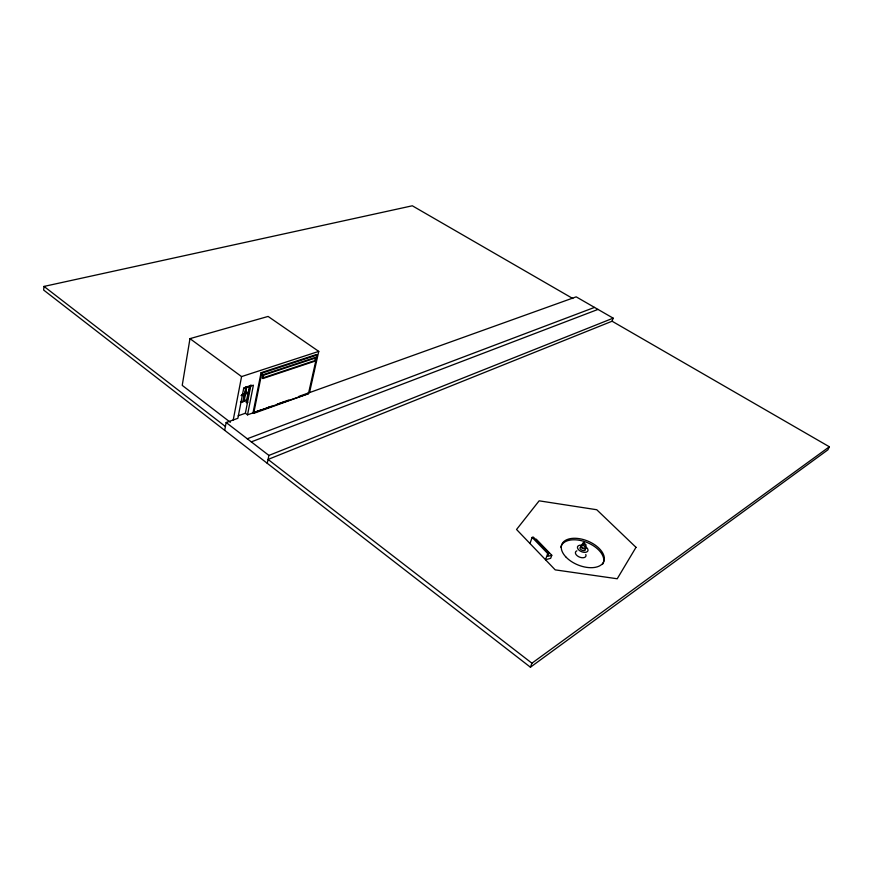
<?xml version="1.0" encoding="UTF-8"?>
<svg xmlns="http://www.w3.org/2000/svg" width="873" height="873" viewBox="0 0 873 873"><rect width="100%" height="100%" fill="white"/><g stroke="black" fill="none" stroke-linecap="round" stroke-linejoin="round"><path stroke-width="1.31" d="M572.819 298.533L412.318 205.788L44.01 286.42L43.65 290.054L530.424 667.212L827.888 449.835L829.35 446.769L612.082 321.22L268.066 459.438L531.919 663.196L530.424 667.212M309.511 392.599L318.765 351.393L268.098 316.441L189.976 338.637L182.228 385.375L230.341 422.292M224.677 430.324L226.151 422.521L237.871 418.309L243.665 388.452L253.399 385.179L247.517 414.85L245.378 413.235L238.143 415.821M233.233 419.978L241.57 376.59L318.765 351.393M243 401.176L244.418 393.952L243.458 401.515L240.446 402.071M242.072 394.367L244.636 393.494L245.946 386.772M240.893 402.409L247.277 400.194L250.125 385.735L246.808 386.848L245.499 393.559L246.142 387.634M244.975 393.745L246.284 387.023L243.72 387.885M244.08 401.307L245.488 394.083L244.636 393.494M248.128 392.566L244.92 393.658L243.512 400.882L246.71 399.769L248.128 392.566L248.696 392.992L241.013 395.611M245.051 393.221L248.347 392.097L249.449 386.521M245.378 413.235L250.977 384.873M261.071 372.706L253.006 412.874L253.683 413.387L308.442 393.69L317.128 354.984L316.441 354.514L261.071 372.706L261.758 373.208L317.128 354.984M253.683 413.387L261.758 373.208M262.347 378.096L263.013 374.768L315.502 357.406L316.07 357.799L315.349 361.007L262.915 378.511L262.347 378.096L313.505 361.04M262.915 378.511L263.591 375.183L316.07 357.799M267.247 463.301L268.917 455.422L613.162 318.154L576.191 296.853L298.861 396.418M315.502 357.406L314.793 360.614L315.349 361.007M307.776 393.221L308.442 393.69L253.006 412.874L272.081 406.163M529.987 543.519L532.137 537.386L533.338 537.091L548.931 553.242L547.818 556.33L551.791 555.261L536.218 539.143M612.082 321.22L613.162 318.154M548.931 553.242L547.731 553.558L545.505 559.735L550.677 558.327L551.791 555.261M531.919 663.196L829.35 446.769M251.304 441.869L597.994 309.413M247.266 438.77L594.513 307.405M247.517 414.85L261.922 409.677M267.018 407.855L270.837 406.48M277.21 404.188L288.668 400.074M277.167 404.363L283.529 402.126M241.843 394.836L248.805 392.435L248.347 392.097M263.013 374.768L263.591 375.183M189.976 338.637L241.57 376.59M246.71 399.769L247.277 400.194M226.151 422.521L268.917 455.422M44.01 286.42L225.398 426.493M532.137 537.386L547.731 553.558M560.87 547.251A22.643 12.931 22.2 0 1 587.311 542.602A22.643 12.931 22.2 0 1 602.446 564.471M585.783 554.508A5.576 3.186 22.2 0 1 583.066 557.749A5.576 3.186 22.2 0 1 576.431 555.01A5.576 3.186 22.2 0 1 576.878 550.819M585.259 546.509A5.587 3.165 22.1 0 1 586.58 552.074A5.587 3.165 22.1 0 1 578.188 549.324A5.587 3.165 22.1 0 1 581.232 545.189M585.325 548.899A2.881 1.637 22.1 0 1 583.808 550.623A2.881 1.637 22.1 0 1 580.316 548.953A2.881 1.637 22.1 0 1 581.222 546.935M585.226 546.16A2.881 1.637 22.1 0 1 585.106 548.757A2.881 1.637 22.1 0 1 580.981 547.153A2.881 1.637 22.1 0 1 582.542 545.112M584.997 546.782A1.986 1.124 22.1 0 1 584.059 548.179A1.986 1.124 22.1 0 1 581.527 546.793A1.986 1.124 22.1 0 1 582.913 545.636M246.219 402.126C247.201 403.533 247.496 399.899 246.219 402.126M246.895 402.639C247.877 404.046 248.172 400.412 246.895 402.639M583.884 544.185L582.848 543.868L583.884 544.185M584.353 542.941L583.317 542.624L584.353 542.941M636.002 547.327L617.222 578.766L555.206 569.862L516.554 529.485L539.143 500.829L596.75 509.734L636.002 547.327M566.261 557.356A22.665 12.909 22.2 0 0 603.036 562.954A22.665 12.909 22.2 0 0 579.148 538.641A22.665 12.909 22.2 0 0 566.261 557.356M582.782 545.123A1.986 1.124 22 0 0 585.969 545.505A1.986 1.124 22 0 0 583.742 543.432A1.986 1.124 22 0 0 582.782 545.123"/></g></svg>
